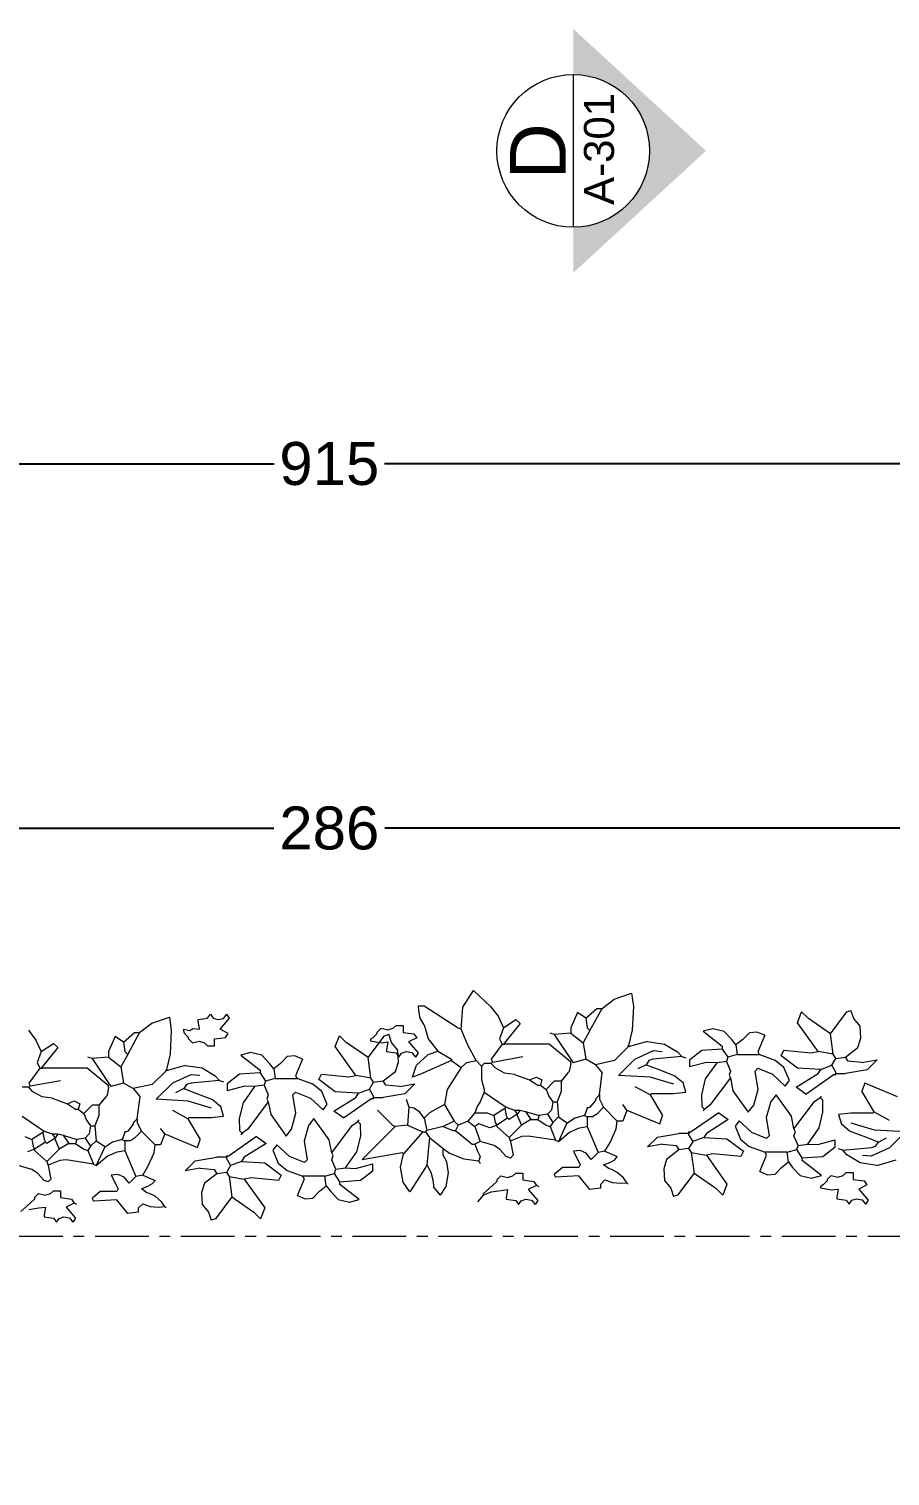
# Model space of a CAD drawing. Header units: centimetres. Extents: x 5667 to 17750, y 274 to 6203.
# Drawn here: x 7881 to 8081.6, y 1397.8 to 1734.7 of the extents above; entities that cross this region are included whole.
import ezdxf
from ezdxf.enums import TextEntityAlignment as Align

# ---------------------------------------------------------------- set-up
doc = ezdxf.new("R2010")
doc.units = ezdxf.units.CM
doc.header["$MEASUREMENT"] = 0
doc.linetypes.add('CENTERX2', pattern=[4, 2.5, -0.5, 0.5, -0.5])
doc.layers.get('0').update_dxf_attribs({"lineweight": 18})
doc.layers.add('G-ANNO-DIM', color=3, linetype='Continuous', lineweight=9)
doc.layers.add('G-HEDGE', color=104, linetype='Continuous', lineweight=9)
doc.styles.add('ARIAL', font='arial.ttf')
doc.dimstyles.new('TICK_36', dxfattribs={"dimtxt": 10, "dimasz": 3.6, "dimexe": 1.8, "dimexo": 1.2, "dimgap": 1.8, "dimtad": 0, "dimdec": 0, "dimzin": 0, "dimdsep": 46, "dimtxsty": 'ARIAL', "dimblk": 'OBLIQUE', "dimcen": 1.8, "dimdle": 1.8, "dimclrd": 256, "dimclrt": 256, "dimadec": 0, "dimazin": 0, "dimtfac": 1, "dimtdec": 0, "dimtmove": 1, "dimatfit": 3, "dimldrblk": 'OPEN90', "dimfxl": 1, "dimtolj": 1, "dimtzin": 0, "dimarcsym": 0})

# ---------------------------------------------------------------- blocks, each defined once
blk = doc.blocks.new('division')
at = {"linetype": 'CENTERX2', "ltscale": 5}
blk.add_line((0, 1474.86), (0, 19.33), dxfattribs=at)
at = {"linetype": 'CENTERX2', "ltscale": 5, "style": 'ARIAL'}
for p in [(-7.42, 1487.59), (-7.06, -6.48)]:
    blk.add_attdef('A', p, '', height=16, dxfattribs=at)
blk = doc.blocks.new('section plan')
h = blk.add_hatch(color=256)
h.dxf.hatch_style = 1
h.paths.add_polyline_path([(56.88, 0.31), (46.28, 0.31, -1), (10.72, 0.31), (0.12, 0.31), (28.5, -30.58)])
blk.add_line((46.28, 0.34), (10.72, 0.34))
blk.add_circle((28.5, 0.34), 17.78)
at = {"style": 'ARIAL'}
for tag, height, p in [('A', 13, (28.38, 8.58)), ('A-301', 7, (28.96, -5.66))]:
    blk.add_attdef(tag, text='', height=height, dxfattribs=at).set_placement(p, align=Align.MIDDLE_CENTER)
blk = doc.blocks.new('_Oblique')
at = {"color": 0, "linetype": 'ByBlock', "lineweight": -2}
blk.add_line((-0.5, -0.5), (0.5, 0.5), dxfattribs=at)
blk = doc.blocks.new('*D21')
at = {"layer": 'Defpoints', "color": 0, "ltscale": 5, "transparency": 16777216}
for p in [(8408.54, 1633.45), (7493.38, 1460.73), (8408.54, 1203.35)]:
    blk.add_point(p, dxfattribs=at)
at = {"layer": 'G-ANNO-DIM', "color": 0, "lineweight": -2, "ltscale": 5, "transparency": 16777216}
for p, q in [((7493.38, 1461.93), (7493.38, 1635.25)), ((8408.54, 1204.55), (8408.54, 1635.25))]:
    blk.add_line(p, q, dxfattribs=at)
at = {"layer": 'G-ANNO-DIM', "lineweight": -2, "ltscale": 5, "transparency": 16777216}
for p, q in [((7491.58, 1633.45), (7938.08, 1633.45)), ((8410.34, 1633.45), (7963.85, 1633.45))]:
    blk.add_line(p, q, dxfattribs=at)
at = {"layer": 'G-ANNO-DIM', "lineweight": -2, "ltscale": 5, "transparency": 16777216, "xscale": 3.6, "yscale": 3.6, "zscale": 3.6, "rotation": 180}
blk.add_blockref('_Oblique', (7493.38, 1633.45), dxfattribs=at)
at = {"layer": 'G-ANNO-DIM', "lineweight": -2, "ltscale": 5, "transparency": 16777216, "xscale": 3.6, "yscale": 3.6, "zscale": 3.6}
blk.add_blockref('_Oblique', (8408.54, 1633.45), dxfattribs=at)
at = {"layer": 'G-ANNO-DIM', "ltscale": 5, "transparency": 16777216, "insert": (7950.96, 1633.45), "char_height": 10, "attachment_point": 5, "style": 'ARIAL'}
blk.add_mtext('\\A1;915', dxfattribs=at)
blk = doc.blocks.new('_Open90')
at = {"color": 0, "linetype": 'ByBlock', "lineweight": -2}
for p, q in [((0, 0), (-1, 0)), ((-0.5, 0.5), (0, 0)), ((0, 0), (-0.5, -0.5))]:
    blk.add_line(p, q, dxfattribs=at)
blk = doc.blocks.new('*D117')
at = {"layer": 'Defpoints', "color": 0, "transparency": 16777216}
for p in [(7807.78, 1548.59), (7807.78, 1460.73), (8094.14, 1203.35)]:
    blk.add_point(p, dxfattribs=at)
at = {"layer": 'G-ANNO-DIM', "color": 0, "lineweight": -2, "transparency": 16777216}
for p, q in [((7807.78, 1461.93), (7807.78, 1550.39)), ((8094.14, 1204.55), (8094.14, 1550.39))]:
    blk.add_line(p, q, dxfattribs=at)
at = {"layer": 'G-ANNO-DIM', "lineweight": -2, "transparency": 16777216}
for p, q in [((7805.98, 1548.59), (7938.03, 1548.59)), ((8095.94, 1548.59), (7963.89, 1548.59))]:
    blk.add_line(p, q, dxfattribs=at)
at = {"layer": 'G-ANNO-DIM', "lineweight": -2, "transparency": 16777216, "xscale": 3.6, "yscale": 3.6, "zscale": 3.6, "rotation": 180}
blk.add_blockref('_Oblique', (7807.78, 1548.59), dxfattribs=at)
at = {"layer": 'G-ANNO-DIM', "lineweight": -2, "transparency": 16777216, "xscale": 3.6, "yscale": 3.6, "zscale": 3.6}
blk.add_blockref('_Oblique', (8094.14, 1548.59), dxfattribs=at)
at = {"layer": 'G-ANNO-DIM', "transparency": 16777216, "insert": (7950.96, 1548.59), "char_height": 10, "attachment_point": 5, "style": 'ARIAL'}
blk.add_mtext('\\A1;286', dxfattribs=at)

msp = doc.modelspace()

# ---------------------------------------------------------------- linework, layer by layer
at = {"layer": 'G-HEDGE'}
for p, q in [((7982.1, 1506.97), (7984.59, 1510.81)), ((7984.59, 1510.81), (7988.55, 1507.12)), ((8017.29, 1508.81), (8021.39, 1510.19)), ((8021.39, 1510.19), (8021.83, 1507.12)), ((7971.76, 1507.27), (7973.04, 1507.27)), ((7971.83, 1506.2), (7971.76, 1507.27)), ((7972.13, 1504.36), (7971.83, 1506.2)), ((7973.04, 1507.27), (7981.02, 1502.16)), ((7981.66, 1501.84), (7982.1, 1506.97)), ((7988.55, 1507.12), (7990.31, 1504.82)), ((8010.71, 1504.39), (8013.27, 1506.63)), ((8011.67, 1501.52), (8014.5, 1506.66)), ((8013.27, 1506.63), (8014.55, 1506.63)), ((8014.5, 1506.66), (8017.29, 1508.81)), ((8021.83, 1507.12), (8021.54, 1501.59)), ((8071.53, 1505.87), (8072.49, 1506.19)), ((8073.13, 1504.27), (8072.49, 1506.19)), ((7906.82, 1501.1), (7909.6, 1503.25)), ((7909.6, 1503.25), (7913.71, 1504.63)), ((7913.71, 1504.63), (7914.15, 1501.56)), ((7920.39, 1504.05), (7922.62, 1504.37)), ((7920.39, 1503.73), (7920.39, 1504.05)), ((7920.71, 1501.81), (7920.39, 1503.73)), ((7922.62, 1504.37), (7923.26, 1505.32)), ((7923.26, 1505.32), (7923.88, 1504.4)), ((7923.88, 1504.4), (7924.97, 1504.05)), ((7924.97, 1504.05), (7926.28, 1504.28)), ((7925.5, 1501.81), (7927.73, 1504.37)), ((7926.28, 1504.28), (7927.09, 1505.32)), ((7927.73, 1504.37), (7927.09, 1505.32)), ((7965.84, 1502.04), (7966.54, 1502.68)), ((7966.54, 1502.68), (7968.14, 1502.68)), ((7968.14, 1502.68), (7968.14, 1501.08)), ((7973.04, 1502.8), (7972.13, 1504.36)), ((7973.04, 1502.8), (7973.99, 1499.6)), ((7990.31, 1504.82), (7991.56, 1502.16)), ((7991.56, 1502.16), (7994.43, 1504.07)), ((7995.39, 1503.11), (7991.56, 1498.33)), ((7994.43, 1504.07), (7995.39, 1503.11)), ((8008.8, 1505.67), (8007.2, 1502.16)), ((8010.71, 1504.39), (8008.8, 1505.67)), ((8010.71, 1504.39), (8011.03, 1502.16)), ((8060.04, 1503.31), (8061, 1505.87)), ((8064.83, 1496.61), (8060.04, 1503.31)), ((8062.59, 1504.27), (8061, 1505.87)), ((8067.7, 1500.76), (8062.59, 1504.27)), ((8067.7, 1500.76), (8071.53, 1505.87)), ((8074.62, 1502.5), (8073.13, 1504.27)), ((7880.86, 1501.56), (7882.62, 1499.25)), ((7882.62, 1499.25), (7883.87, 1496.59)), ((7901.11, 1500.11), (7899.51, 1496.59)), ((7903.03, 1498.83), (7901.11, 1500.11)), ((7903.03, 1498.83), (7905.58, 1501.06)), ((7903.99, 1495.95), (7906.82, 1501.1)), ((7905.58, 1501.06), (7906.86, 1501.06)), ((7914.15, 1501.56), (7913.85, 1496.03)), ((7917.06, 1501.51), (7917.06, 1501.83)), ((7917.06, 1501.83), (7918.5, 1501.55)), ((7917.19, 1500.85), (7917.06, 1501.51)), ((7918.15, 1499.9), (7917.19, 1500.85)), ((7918.15, 1499.58), (7918.15, 1499.9)), ((7918.47, 1499.26), (7918.15, 1499.58)), ((7918.47, 1499.26), (7919.11, 1498.62)), ((7918.5, 1501.55), (7919.19, 1502)), ((7919.19, 1502), (7920.71, 1501.81)), ((7924.22, 1499.58), (7926.77, 1499.9)), ((7924.22, 1497.98), (7924.22, 1499.58)), ((7927.41, 1500.85), (7925.5, 1501.81)), ((7926.77, 1499.9), (7927.41, 1500.85)), ((7952.35, 1497.75), (7953.31, 1500.3)), ((7954.91, 1498.71), (7953.31, 1500.3)), ((7960.02, 1495.19), (7963.85, 1500.3)), ((7961.11, 1499.81), (7960.53, 1499.46)), ((7960.53, 1499.46), (7960.53, 1499.14)), ((7962.07, 1500.76), (7961.11, 1499.81)), ((7962.39, 1501.4), (7962.07, 1501.08)), ((7962.07, 1501.08), (7962.07, 1500.76)), ((7962.39, 1501.4), (7963.03, 1502.04)), ((7963.03, 1502.04), (7964.59, 1501.64)), ((7963.85, 1500.3), (7964.81, 1500.62)), ((7964.59, 1501.64), (7965.84, 1502.04)), ((7965.44, 1498.71), (7964.81, 1500.62)), ((7968.14, 1501.08), (7970.69, 1500.76)), ((7971.33, 1499.81), (7969.42, 1498.85)), ((7970.69, 1500.76), (7971.33, 1499.81)), ((7973.99, 1499.6), (7976.23, 1496.73)), ((7981.02, 1502.16), (7981.66, 1501.84)), ((7983.27, 1498.06), (7981.66, 1501.84)), ((7991.56, 1502.16), (7990.6, 1499.6)), ((7990.6, 1499.6), (7991.24, 1498.33)), ((8003.37, 1500.56), (8002.41, 1500.88)), ((8007.2, 1500.88), (8003.37, 1500.56)), ((8003.37, 1500.56), (8007.74, 1494)), ((8007.2, 1502.16), (8007.2, 1500.88)), ((8007.2, 1500.88), (8010.08, 1498.64)), ((8011.67, 1501.52), (8010.08, 1498.64)), ((8011.03, 1502.16), (8011.67, 1501.52)), ((8021.54, 1501.59), (8020.61, 1497.69)), ((8040.32, 1501.92), (8038.04, 1501.34)), ((8038.04, 1501.34), (8042.51, 1497.83)), ((8042.96, 1501.31), (8040.32, 1501.92)), ((8044.74, 1499.43), (8042.96, 1501.31)), ((8045.7, 1498.15), (8044.74, 1499.43)), ((8047.3, 1499.43), (8045.7, 1498.15)), ((8048.82, 1501), (8047.3, 1499.43)), ((8050.58, 1501.16), (8048.82, 1501)), ((8052.41, 1500.39), (8050.58, 1501.16)), ((8052.41, 1500.39), (8050.81, 1496.55)), ((8068.34, 1495.97), (8067.7, 1500.76)), ((8074.09, 1497.57), (8074.77, 1499.74)), ((8074.77, 1499.74), (8074.62, 1502.5)), ((7883.87, 1496.59), (7882.91, 1494.04)), ((7883.87, 1496.59), (7886.74, 1498.51)), ((7887.7, 1497.55), (7883.87, 1492.76)), ((7886.74, 1498.51), (7887.7, 1497.55)), ((7899.51, 1496.59), (7899.51, 1495.32)), ((7903.99, 1495.95), (7902.39, 1493.08)), ((7903.03, 1498.83), (7903.35, 1496.59)), ((7903.35, 1496.59), (7903.99, 1495.95)), ((7913.85, 1496.03), (7912.93, 1492.12)), ((7919.11, 1498.62), (7920.67, 1499.02)), ((7920.67, 1499.02), (7921.92, 1498.62)), ((7921.92, 1498.62), (7922.62, 1497.98)), ((7922.62, 1497.98), (7924.22, 1497.98)), ((7932.63, 1496.36), (7930.35, 1495.78)), ((7935.27, 1495.75), (7932.63, 1496.36)), ((7957.14, 1491.04), (7952.35, 1497.75)), ((7960.02, 1495.19), (7954.91, 1498.71)), ((7960.53, 1499.14), (7961.83, 1498.91)), ((7961.83, 1498.91), (7963.11, 1498.66)), ((7963.11, 1498.66), (7964.63, 1498.85)), ((7964.63, 1498.85), (7964.31, 1496.93)), ((7964.31, 1496.93), (7964.31, 1496.61)), ((7964.31, 1496.61), (7966.54, 1496.29)), ((7966.94, 1496.94), (7965.44, 1498.71)), ((7966.54, 1496.29), (7967.18, 1495.34)), ((7967.08, 1494.17), (7966.94, 1496.94)), ((7967.18, 1495.34), (7967.8, 1496.26)), ((7967.8, 1496.26), (7968.9, 1496.61)), ((7968.9, 1496.61), (7970.2, 1496.38)), ((7969.42, 1498.85), (7971.65, 1496.29)), ((7970.2, 1496.38), (7971.01, 1495.34)), ((7971.65, 1496.29), (7971.01, 1495.34)), ((7971.25, 1493.45), (7974.03, 1495.91)), ((7974.03, 1495.91), (7976.23, 1496.73)), ((7976.23, 1496.73), (7979.42, 1494.81)), ((7985.17, 1494.49), (7983.27, 1498.06)), ((7991.24, 1498.33), (7988.68, 1494.81)), ((7991.24, 1498.33), (7991.56, 1498.33)), ((7991.56, 1498.33), (7991.87, 1498.33)), ((8002.22, 1498.33), (7991.87, 1498.33)), ((8007.2, 1494.17), (8002.22, 1498.33)), ((8010.08, 1498.64), (8010.71, 1494.81)), ((8020.61, 1497.69), (8017.42, 1494.49)), ((8025.08, 1498.96), (8020.61, 1497.69)), ((8020.61, 1497.69), (8020.61, 1498.01)), ((8022.17, 1494.87), (8026.46, 1496.84)), ((8025.08, 1498.96), (8029.02, 1498.36)), ((8026.46, 1496.84), (8028.48, 1496.64)), ((8029.02, 1498.36), (8032.1, 1496.52)), ((8032.1, 1496.52), (8033.07, 1495.45)), ((8037.72, 1496.87), (8034.84, 1494.64)), ((8042.51, 1497.19), (8037.72, 1496.87)), ((8042.51, 1497.83), (8042.51, 1497.19)), ((8042.51, 1497.19), (8043.79, 1495.28)), ((8046.02, 1495.92), (8043.79, 1495.28)), ((8045.7, 1498.15), (8046.02, 1495.92)), ((8046.02, 1495.92), (8051.13, 1495.92)), ((8050.81, 1496.55), (8051.13, 1495.92)), ((8054.84, 1494.55), (8051.13, 1495.92)), ((8056.21, 1495.65), (8056.85, 1496.93)), ((8056.85, 1496.93), (8063.23, 1496.29)), ((8063.23, 1496.29), (8064.83, 1496.61)), ((8068.34, 1495.97), (8064.83, 1496.61)), ((8068.98, 1495.01), (8068.34, 1495.97)), ((8071.21, 1495.33), (8074.09, 1497.57)), ((7883.55, 1492.76), (7880.99, 1489.25)), ((7882.91, 1494.04), (7883.55, 1492.76)), ((7883.55, 1492.76), (7883.87, 1492.76)), ((7883.87, 1492.76), (7884.19, 1492.76)), ((7894.53, 1492.76), (7884.19, 1492.76)), ((7899.51, 1488.61), (7894.53, 1492.76)), ((7895.68, 1495), (7894.72, 1495.32)), ((7899.51, 1495.32), (7895.68, 1495)), ((7895.68, 1495), (7900.06, 1488.44)), ((7899.51, 1495.32), (7902.39, 1493.08)), ((7902.39, 1493.08), (7903.03, 1489.25)), ((7917.4, 1493.4), (7912.93, 1492.12)), ((7917.4, 1493.4), (7921.33, 1492.8)), ((7921.33, 1492.8), (7924.41, 1490.96)), ((7930.35, 1495.78), (7934.82, 1492.27)), ((7937.06, 1493.86), (7935.27, 1495.75)), ((7938.01, 1492.59), (7937.06, 1493.86)), ((7939.61, 1493.86), (7938.01, 1492.59)), ((7938.01, 1492.59), (7938.33, 1490.35)), ((7941.14, 1495.44), (7939.61, 1493.86)), ((7942.9, 1495.59), (7941.14, 1495.44)), ((7944.72, 1494.82), (7942.9, 1495.59)), ((7944.72, 1494.82), (7943.12, 1490.99)), ((7960.65, 1490.4), (7960.02, 1495.19)), ((7966.4, 1492), (7967.08, 1494.17)), ((7970.35, 1490.61), (7971.25, 1493.45)), ((7979.42, 1494.49), (7972.08, 1491.3)), ((7981.66, 1492.9), (7978.46, 1487.79)), ((7979.42, 1494.81), (7979.42, 1494.49)), ((7979.42, 1494.49), (7981.66, 1492.9)), ((7981.66, 1492.9), (7982.98, 1494.06)), ((7982.98, 1494.06), (7985.17, 1494.49)), ((7985.17, 1494.49), (7986.45, 1493.22)), ((7987.08, 1493.85), (7986.45, 1493.22)), ((7986.45, 1493.22), (7986.45, 1490.02)), ((7988.68, 1493.85), (7987.08, 1493.85)), ((7988.68, 1494.81), (7989, 1494.17)), ((7989, 1494.17), (7988.68, 1493.85)), ((7989.58, 1492.83), (7988.68, 1493.85)), ((7989, 1494.17), (7996.03, 1495.45)), ((7991.78, 1491.61), (7989.58, 1492.83)), ((8007.2, 1493.85), (8006.88, 1491.94)), ((8007.2, 1493.85), (8007.2, 1494.17)), ((8010.71, 1494.81), (8007.74, 1494)), ((8012.95, 1493.54), (8010.71, 1494.81)), ((8017.42, 1494.49), (8012.95, 1493.54)), ((8012.95, 1493.54), (8014.55, 1491.62)), ((8018.34, 1491.06), (8022.17, 1494.87)), ((8024.76, 1493.54), (8022.85, 1492.58)), ((8025.4, 1494.49), (8024.76, 1493.54)), ((8024.76, 1493.54), (8027.32, 1492.58)), ((8026.36, 1494.81), (8025.4, 1494.49)), ((8033.07, 1495.45), (8026.36, 1494.81)), ((8027.32, 1492.58), (8031.47, 1490.98)), ((8033.07, 1495.45), (8034.02, 1495.13)), ((8034.84, 1494.64), (8034.84, 1493.04)), ((8038.85, 1494.09), (8034.84, 1493.04)), ((8041.23, 1494), (8038.56, 1490.25)), ((8041.23, 1494), (8038.85, 1494.09)), ((8043.47, 1494.32), (8041.23, 1494)), ((8043.79, 1495.28), (8043.47, 1494.32)), ((8043.47, 1494.32), (8044.42, 1492.08)), ((8050.81, 1492.72), (8050.17, 1492.08)), ((8050.81, 1492.72), (8054.25, 1491.32)), ((8056.89, 1492.86), (8054.84, 1494.55)), ((8060.04, 1492.78), (8056.21, 1495.65)), ((8058.15, 1489.85), (8056.89, 1492.86)), ((8065.47, 1492.46), (8060.04, 1492.78)), ((8065.47, 1492.46), (8068.02, 1493.41)), ((8068.02, 1493.41), (8068.98, 1495.01)), ((8068.98, 1491.82), (8068.02, 1493.41)), ((8068.98, 1495.01), (8071.21, 1495.33)), ((8071.85, 1494.37), (8071.21, 1495.33)), ((8075.05, 1494.05), (8071.85, 1494.37)), ((8075.05, 1494.05), (8078.58, 1494.67)), ((8078.58, 1494.67), (8076.24, 1492.36)), ((7880.99, 1489.25), (7881.31, 1488.61)), ((7881.31, 1488.61), (7888.34, 1489.89)), ((7903.03, 1489.25), (7900.06, 1488.44)), ((7905.26, 1487.97), (7903.03, 1489.25)), ((7912.93, 1492.12), (7909.73, 1488.93)), ((7910.66, 1485.5), (7914.49, 1489.31)), ((7912.93, 1492.12), (7912.93, 1492.44)), ((7914.49, 1489.31), (7918.78, 1491.28)), ((7918.67, 1489.25), (7917.72, 1488.93)), ((7925.38, 1489.89), (7918.67, 1489.25)), ((7918.78, 1491.28), (7920.79, 1491.08)), ((7924.41, 1490.96), (7925.38, 1489.89)), ((7925.38, 1489.89), (7926.34, 1489.57)), ((7930.03, 1491.31), (7927.16, 1489.07)), ((7934.82, 1491.63), (7930.03, 1491.31)), ((7934.82, 1492.27), (7934.82, 1491.63)), ((7934.82, 1491.63), (7936.1, 1489.71)), ((7936.1, 1489.71), (7935.78, 1488.75)), ((7938.33, 1490.35), (7936.1, 1489.71)), ((7938.33, 1490.35), (7943.44, 1490.35)), ((7943.12, 1490.99), (7943.44, 1490.35)), ((7947.15, 1488.99), (7943.44, 1490.35)), ((7948.52, 1490.09), (7949.16, 1491.36)), ((7952.35, 1487.21), (7948.52, 1490.09)), ((7949.16, 1491.36), (7955.55, 1490.72)), ((7955.55, 1490.72), (7957.14, 1491.04)), ((7960.65, 1490.4), (7957.14, 1491.04)), ((7960.34, 1487.85), (7961.29, 1489.45)), ((7961.29, 1489.45), (7960.65, 1490.4)), ((7961.29, 1489.45), (7963.53, 1489.77)), ((7963.53, 1489.77), (7966.4, 1492)), ((7964.17, 1488.81), (7963.53, 1489.77)), ((7972.08, 1491.3), (7970.35, 1490.61)), ((7986.45, 1490.02), (7987.08, 1487.79)), ((7994.11, 1491.3), (7991.78, 1491.61)), ((7994.11, 1491.3), (7997.62, 1490.02)), ((7997.62, 1490.02), (7999.22, 1490.66)), ((7997.62, 1490.02), (7999.54, 1488.75)), ((7999.22, 1490.66), (8000.5, 1490.02)), ((8000.5, 1490.02), (8000.18, 1488.75)), ((8003.37, 1489.7), (8001.45, 1487.79)), ((8004.97, 1489.7), (8003.37, 1489.7)), ((8006.56, 1491.62), (8004.97, 1489.7)), ((8004.97, 1489.7), (8004.97, 1487.3)), ((8006.88, 1491.94), (8006.56, 1491.62)), ((8013.91, 1486.51), (8014.55, 1491.62)), ((8025.75, 1490.65), (8018.34, 1491.06)), ((8031.2, 1489.02), (8025.75, 1490.65)), ((8031.47, 1490.98), (8033.39, 1489.38)), ((8034.02, 1487.15), (8033.39, 1489.38)), ((8038.56, 1490.25), (8037.68, 1486.56)), ((8044.42, 1490.49), (8039.63, 1484.1)), ((8044.42, 1492.08), (8044.1, 1491.13)), ((8044.1, 1491.13), (8044.42, 1490.49)), ((8044.42, 1490.49), (8045.01, 1487.48)), ((8050.88, 1487.79), (8050.17, 1492.08)), ((8054.25, 1491.32), (8057.2, 1488.57)), ((8057.2, 1488.57), (8058.15, 1489.85)), ((8059.72, 1488.31), (8064.83, 1491.5)), ((8061.96, 1486.71), (8068.34, 1491.18)), ((8064.83, 1491.5), (8065.47, 1492.46)), ((8068.66, 1491.18), (8068.34, 1491.18)), ((8068.66, 1491.18), (8068.98, 1491.5)), ((8068.98, 1491.18), (8068.66, 1491.18)), ((8068.98, 1491.5), (8068.98, 1491.82)), ((8068.98, 1491.18), (8068.98, 1491.5)), ((8068.98, 1491.5), (8071.21, 1491.5)), ((8076.24, 1492.36), (8071.21, 1491.5)), ((8075.69, 1489.26), (8075.05, 1487.35)), ((8083.35, 1486.07), (8075.69, 1489.26)), ((7880.99, 1488.29), (7879.4, 1488.29)), ((7881.31, 1488.61), (7880.99, 1488.29)), ((7881.89, 1487.27), (7880.99, 1488.29)), ((7884.09, 1486.04), (7881.89, 1487.27)), ((7886.42, 1485.74), (7884.09, 1486.04)), ((7898.88, 1486.06), (7897.28, 1484.14)), ((7899.2, 1486.37), (7898.88, 1486.06)), ((7899.51, 1488.29), (7899.2, 1486.37)), ((7899.51, 1488.29), (7899.51, 1488.61)), ((7909.73, 1488.93), (7905.26, 1487.97)), ((7905.26, 1487.97), (7906.86, 1486.06)), ((7906.22, 1480.95), (7906.86, 1486.06)), ((7917.08, 1487.97), (7915.16, 1487.01)), ((7917.72, 1488.93), (7917.08, 1487.97)), ((7917.08, 1487.97), (7919.63, 1487.01)), ((7919.63, 1487.01), (7923.78, 1485.42)), ((7927.16, 1489.07), (7927.16, 1487.48)), ((7931.17, 1488.53), (7927.16, 1487.48)), ((7933.54, 1488.44), (7930.87, 1484.69)), ((7933.54, 1488.44), (7931.17, 1488.53)), ((7935.78, 1488.75), (7933.54, 1488.44)), ((7935.78, 1488.75), (7936.74, 1486.52)), ((7936.74, 1486.52), (7936.42, 1485.56)), ((7943.12, 1487.16), (7942.48, 1486.52)), ((7943.19, 1482.23), (7942.48, 1486.52)), ((7943.12, 1487.16), (7946.56, 1485.76)), ((7946.56, 1485.76), (7949.51, 1483.01)), ((7949.2, 1487.3), (7947.15, 1488.99)), ((7950.47, 1484.28), (7949.2, 1487.3)), ((7952.03, 1482.74), (7957.14, 1485.93)), ((7957.78, 1486.89), (7952.35, 1487.21)), ((7957.14, 1485.93), (7957.78, 1486.89)), ((7957.78, 1486.89), (7960.34, 1487.85)), ((7961.29, 1486.25), (7960.34, 1487.85)), ((7960.97, 1485.61), (7961.29, 1485.93)), ((7961.29, 1485.93), (7961.29, 1486.25)), ((7961.29, 1485.61), (7961.29, 1485.93)), ((7961.29, 1485.93), (7963.53, 1485.93)), ((7968.55, 1486.8), (7963.53, 1485.93)), ((7967.36, 1488.49), (7964.17, 1488.81)), ((7967.36, 1488.49), (7970.9, 1489.1)), ((7970.9, 1489.1), (7968.55, 1486.8)), ((7978.46, 1487.79), (7977.83, 1484.27)), ((7987.08, 1487.15), (7986.13, 1484.91)), ((7987.08, 1487.79), (7987.08, 1487.15)), ((7987.08, 1487.15), (7992.19, 1483.64)), ((7999.54, 1488.75), (8000.18, 1488.75)), ((8000.18, 1488.75), (8001.45, 1487.79)), ((8001.45, 1487.79), (8002.09, 1486.19)), ((8002.09, 1486.19), (8003.05, 1484.91)), ((8004.97, 1487.3), (8004.01, 1484.91)), ((8013.91, 1486.51), (8012.95, 1485.55)), ((8013.91, 1486.51), (8013.91, 1485.55)), ((8025.72, 1486.51), (8022.21, 1488.43)), ((8025.72, 1486.51), (8026.04, 1486.83)), ((8025.72, 1486.51), (8028.6, 1481.72)), ((8026.04, 1486.83), (8031.15, 1486.83)), ((8031.15, 1486.83), (8034.02, 1487.15)), ((8037.68, 1486.56), (8037.72, 1483.78)), ((8045.01, 1487.48), (8048.57, 1482.5)), ((8049.85, 1484.1), (8050.88, 1487.79)), ((8055.07, 1486.56), (8053.79, 1484.97)), ((8058.63, 1481.58), (8055.07, 1486.56)), ((8061.96, 1486.71), (8059.72, 1488.31)), ((8064.01, 1484.97), (8065.29, 1485.93)), ((8065.29, 1485.93), (8065.6, 1486.24)), ((8065.92, 1485.29), (8065.29, 1485.93)), ((8077.92, 1482.56), (8075.05, 1487.35)), ((7886.42, 1485.74), (7889.94, 1484.46)), ((7889.94, 1484.46), (7891.53, 1485.1)), ((7889.94, 1484.46), (7891.85, 1483.18)), ((7891.53, 1485.1), (7892.81, 1484.46)), ((7891.85, 1483.18), (7892.49, 1483.18)), ((7892.81, 1484.46), (7892.49, 1483.18)), ((7892.49, 1483.18), (7893.77, 1482.22)), ((7895.68, 1484.14), (7893.77, 1482.22)), ((7897.28, 1484.14), (7895.68, 1484.14)), ((7897.28, 1484.14), (7897.29, 1481.74)), ((7918.06, 1485.09), (7910.66, 1485.5)), ((7918.04, 1480.95), (7914.52, 1482.86)), ((7923.52, 1483.45), (7918.06, 1485.09)), ((7923.78, 1485.42), (7925.7, 1483.82)), ((7926.34, 1481.58), (7925.7, 1483.82)), ((7930.87, 1484.69), (7929.99, 1481)), ((7936.74, 1484.92), (7931.95, 1478.54)), ((7936.42, 1485.56), (7936.74, 1484.92)), ((7936.74, 1484.92), (7937.33, 1481.92)), ((7949.51, 1483.01), (7950.47, 1484.28)), ((7954.27, 1481.15), (7952.03, 1482.74)), ((7954.27, 1481.15), (7960.65, 1485.61)), ((7960.97, 1485.61), (7960.65, 1485.61)), ((7961.29, 1485.61), (7960.97, 1485.61)), ((7962.18, 1483), (7965.69, 1479.49)), ((7968.88, 1485.55), (7969.52, 1483.64)), ((7969.52, 1483.64), (7969.2, 1479.49)), ((7970.66, 1483.46), (7969.52, 1483.64)), ((7971.98, 1482.54), (7970.66, 1483.46)), ((7973.04, 1481.08), (7971.98, 1482.54)), ((7977.83, 1484.27), (7974.31, 1482.36)), ((7977.83, 1484.27), (7980.06, 1480.44)), ((7985.49, 1483.96), (7984.85, 1482.36)), ((7986.13, 1484.91), (7985.49, 1483.96)), ((7991.87, 1483.32), (7989.32, 1481.72)), ((7992.19, 1483.64), (7991.87, 1483.32)), ((7991.87, 1483.32), (7992.19, 1481.72)), ((7992.19, 1483.64), (7994.11, 1483)), ((7994.11, 1483), (7994.75, 1482.04)), ((7994.11, 1483), (7995.39, 1483)), ((7995.39, 1483), (7994.75, 1482.04)), ((7995.39, 1483), (7996.66, 1482.68)), ((7996.66, 1482.68), (7999.86, 1481.72)), ((7996.66, 1482.68), (7997.94, 1480.76)), ((8002.73, 1483), (8001.77, 1482.04)), ((8003.05, 1484.91), (8002.73, 1483)), ((8003.05, 1484.91), (8004.01, 1484.91)), ((8004.01, 1484.91), (8004.33, 1481.4)), ((8011.03, 1483.32), (8010.4, 1481.72)), ((8011.03, 1483.64), (8011.03, 1483.32)), ((8011.67, 1483.64), (8011.03, 1483.32)), ((8012.95, 1485.23), (8011.67, 1483.64)), ((8012.95, 1485.55), (8012.95, 1485.23)), ((8014.86, 1483.64), (8013.27, 1482.04)), ((8013.91, 1485.55), (8014.86, 1483.64)), ((8014.86, 1483.64), (8018.06, 1480.44)), ((8020.29, 1483), (8019.34, 1484.27)), ((8020.29, 1483), (8019.34, 1480.44)), ((8020.29, 1483), (8027.96, 1479.81)), ((8037.72, 1483.78), (8038.36, 1483.14)), ((8038.36, 1483.14), (8038.04, 1482.82)), ((8039.63, 1484.1), (8038.36, 1483.14)), ((8048.58, 1482.5), (8049.85, 1484.1)), ((8053.79, 1484.97), (8052.77, 1481.28)), ((8059.22, 1478.58), (8064.01, 1484.97)), ((8065.08, 1478.82), (8065.96, 1482.51)), ((8065.96, 1482.51), (8065.92, 1485.29)), ((8077.92, 1482.56), (8077.6, 1482.24)), ((8077.92, 1482.56), (8081.43, 1480.64)), ((7879.4, 1481.58), (7884.51, 1478.07)), ((7893.77, 1482.22), (7894.41, 1480.63)), ((7894.41, 1480.63), (7895.36, 1479.35)), ((7895.36, 1479.35), (7895.04, 1477.43)), ((7895.36, 1479.35), (7896.32, 1479.35)), ((7897.29, 1481.74), (7896.32, 1479.35)), ((7896.32, 1479.35), (7896.64, 1475.84)), ((7905.26, 1479.67), (7903.99, 1478.07)), ((7906.22, 1480.95), (7905.26, 1479.99)), ((7905.26, 1479.99), (7905.26, 1479.67)), ((7906.22, 1480.95), (7906.22, 1479.99)), ((7906.22, 1479.99), (7907.18, 1478.07)), ((7918.04, 1480.95), (7918.35, 1481.27)), ((7918.04, 1480.95), (7920.91, 1476.16)), ((7918.35, 1481.27), (7923.46, 1481.27)), ((7923.46, 1481.27), (7926.34, 1481.58)), ((7929.99, 1481), (7930.03, 1478.22)), ((7937.33, 1481.92), (7940.89, 1476.94)), ((7942.17, 1478.54), (7943.19, 1482.23)), ((7946.1, 1479.4), (7945.08, 1475.71)), ((7947.38, 1481), (7946.1, 1479.4)), ((7950.94, 1476.02), (7947.38, 1481)), ((7951.53, 1473.02), (7956.32, 1479.4)), ((7956.32, 1479.4), (7957.6, 1480.36)), ((7957.6, 1480.36), (7957.92, 1480.68)), ((7958.24, 1479.72), (7957.6, 1480.36)), ((7958.28, 1476.94), (7958.24, 1479.72)), ((7966.33, 1479.17), (7958.62, 1471.46)), ((7965.69, 1479.49), (7966.33, 1479.17)), ((7969.2, 1479.49), (7966.33, 1479.17)), ((7969.2, 1479.49), (7972.72, 1477.89)), ((7974.31, 1482.36), (7973.04, 1481.08)), ((7973.04, 1481.08), (7973.67, 1478.21)), ((7977.51, 1479.17), (7973.67, 1478.21)), ((7980.06, 1480.44), (7977.51, 1479.17)), ((7977.51, 1479.17), (7979.74, 1478.21)), ((7980.06, 1480.44), (7981.02, 1479.49)), ((7981.02, 1479.49), (7980.38, 1478.21)), ((7983.25, 1480.44), (7981.02, 1479.49)), ((7984.85, 1482.36), (7983.25, 1480.44)), ((7983.25, 1480.44), (7984.85, 1479.17)), ((7984.85, 1482.36), (7987.72, 1482.36)), ((7985.81, 1479.81), (7984.85, 1479.17)), ((7984.85, 1479.17), (7986.13, 1475.65)), ((7988.36, 1478.85), (7985.81, 1479.81)), ((7987.72, 1482.36), (7989.32, 1481.72)), ((7989.96, 1479.49), (7988.36, 1478.85)), ((7989.32, 1481.72), (7989.64, 1480.12)), ((7989.64, 1480.12), (7989.96, 1479.49)), ((7992.51, 1481.08), (7989.96, 1479.49)), ((7989.96, 1479.49), (7989.96, 1479.17)), ((7989.96, 1479.17), (7992.83, 1476.61)), ((7992.19, 1481.72), (7992.51, 1481.08)), ((7992.83, 1480.76), (7992.51, 1481.08)), ((7994.75, 1482.04), (7992.83, 1480.76)), ((7995.71, 1479.49), (7992.83, 1476.61)), ((7994.75, 1482.04), (7994.75, 1481.72)), ((7994.75, 1481.72), (7995.71, 1479.49)), ((7997.94, 1480.76), (7995.71, 1479.49)), ((7997.94, 1480.76), (7999.54, 1480.76)), ((7999.86, 1481.72), (7999.54, 1480.76)), ((7999.54, 1480.76), (8001.45, 1479.49)), ((8001.77, 1482.04), (7999.86, 1481.72)), ((8001.45, 1479.49), (8002.41, 1479.17)), ((8001.77, 1482.04), (8003.05, 1480.12)), ((8003.05, 1480.12), (8002.41, 1479.17)), ((8002.41, 1479.17), (8003.69, 1475.97)), ((8004.33, 1481.4), (8003.05, 1480.12)), ((8004.33, 1481.4), (8006.24, 1480.12)), ((8006.24, 1479.81), (8004.33, 1475.65)), ((8008.16, 1481.08), (8006.24, 1479.81)), ((8006.24, 1480.12), (8006.24, 1479.81)), ((8010.4, 1481.72), (8008.16, 1481.08)), ((8009.25, 1478.86), (8011.03, 1479.17)), ((8010.4, 1481.72), (8011.03, 1481.4)), ((8012.31, 1481.4), (8011.03, 1481.4)), ((8011.03, 1481.4), (8011.03, 1479.17)), ((8011.03, 1479.17), (8013.59, 1473.1)), ((8013.27, 1482.04), (8012.31, 1481.4)), ((8017.82, 1478.61), (8018.06, 1480.44)), ((8019.34, 1480.44), (8018.06, 1480.44)), ((8027.96, 1479.81), (8028.6, 1481.72)), ((8041.69, 1482.36), (8035.3, 1477.89)), ((8043.92, 1480.76), (8038.81, 1477.57)), ((8041.69, 1482.36), (8043.92, 1480.76)), ((8046.45, 1480.5), (8045.49, 1479.22)), ((8045.49, 1479.22), (8046.75, 1476.21)), ((8049.39, 1477.74), (8046.45, 1480.5)), ((8052.77, 1481.28), (8053.47, 1476.98)), ((8059.22, 1478.58), (8058.63, 1481.58)), ((8072.49, 1482.24), (8069.62, 1481.92)), ((8069.62, 1481.92), (8070.26, 1479.68)), ((8072.17, 1478.09), (8070.26, 1479.68)), ((8072.44, 1480.05), (8077.9, 1478.42)), ((8077.6, 1482.24), (8072.49, 1482.24)), ((7880.04, 1476.8), (7881.63, 1476.16)), ((7884.19, 1477.75), (7881.63, 1476.16)), ((7881.63, 1476.16), (7881.95, 1474.56)), ((7884.51, 1478.07), (7884.19, 1477.75)), ((7884.19, 1477.75), (7884.51, 1476.16)), ((7884.51, 1478.07), (7886.42, 1477.43)), ((7884.51, 1476.16), (7884.83, 1475.52)), ((7887.06, 1476.48), (7885.15, 1475.2)), ((7886.42, 1477.43), (7887.06, 1476.48)), ((7886.42, 1477.43), (7887.7, 1477.43)), ((7887.7, 1477.43), (7887.06, 1476.48)), ((7887.06, 1476.48), (7887.06, 1476.16)), ((7887.06, 1476.16), (7888.02, 1473.92)), ((7887.7, 1477.43), (7888.98, 1477.12)), ((7888.98, 1477.12), (7892.17, 1476.16)), ((7888.98, 1477.12), (7890.26, 1475.2)), ((7892.17, 1476.16), (7891.85, 1475.2)), ((7894.09, 1476.48), (7892.17, 1476.16)), ((7895.04, 1477.43), (7894.09, 1476.48)), ((7894.09, 1476.48), (7895.36, 1474.56)), ((7896.64, 1475.84), (7895.36, 1474.56)), ((7896.64, 1475.84), (7898.56, 1474.56)), ((7902.71, 1476.16), (7900.47, 1475.52)), ((7903.35, 1477.75), (7902.71, 1476.16)), ((7902.71, 1476.16), (7903.35, 1475.84)), ((7903.35, 1478.07), (7903.35, 1477.75)), ((7903.99, 1478.07), (7903.35, 1477.75)), ((7904.62, 1475.84), (7903.35, 1475.84)), ((7903.35, 1475.84), (7903.35, 1473.6)), ((7905.58, 1476.48), (7904.62, 1475.84)), ((7907.18, 1478.07), (7905.58, 1476.48)), ((7907.18, 1478.07), (7910.37, 1474.88)), ((7912.61, 1477.43), (7911.65, 1478.71)), ((7912.61, 1477.43), (7911.65, 1474.88)), ((7912.61, 1477.43), (7920.27, 1474.24)), ((7920.27, 1474.24), (7920.91, 1476.16)), ((7934, 1476.8), (7927.61, 1472.33)), ((7930.03, 1478.22), (7930.67, 1477.58)), ((7930.67, 1477.58), (7930.35, 1477.26)), ((7931.95, 1478.54), (7930.67, 1477.58)), ((7934, 1476.8), (7936.24, 1475.2)), ((7940.89, 1476.94), (7942.17, 1478.54)), ((7945.08, 1475.71), (7945.78, 1471.42)), ((7951.53, 1473.02), (7950.94, 1476.02)), ((7957.4, 1473.26), (7958.28, 1476.94)), ((7972.72, 1477.89), (7968.25, 1472.78)), ((7972.72, 1477.89), (7973.35, 1477.89)), ((7973.67, 1478.21), (7973.35, 1477.89)), ((7973.35, 1477.89), (7974.31, 1476.61)), ((7974.31, 1476.61), (7973.67, 1470.23)), ((7974.31, 1476.61), (7977.51, 1474.06)), ((7979.74, 1478.21), (7980.38, 1478.21)), ((7980.38, 1478.21), (7984.21, 1475.02)), ((7986.13, 1475.65), (7984.85, 1475.02)), ((7989.36, 1474.7), (7986.13, 1475.65)), ((7992.83, 1476.61), (7993.15, 1475.65)), ((7995.85, 1476.81), (7993.13, 1475.72)), ((7993.15, 1475.65), (7993.79, 1472.46)), ((7997.3, 1476.93), (7995.85, 1476.81)), ((8003.69, 1475.97), (7997.3, 1476.93)), ((8003.69, 1475.97), (8004.33, 1475.65)), ((8004.33, 1475.65), (8006.91, 1477.81)), ((8006.91, 1477.81), (8009.25, 1478.86)), ((8016.41, 1475.42), (8017.82, 1478.61)), ((8025.06, 1474.4), (8027.41, 1476.71)), ((8027.41, 1476.71), (8032.43, 1477.57)), ((8034.66, 1477.57), (8032.43, 1477.57)), ((8034.66, 1477.89), (8034.98, 1477.89)), ((8034.66, 1477.89), (8034.66, 1477.57)), ((8034.98, 1477.89), (8034.66, 1477.57)), ((8034.66, 1477.57), (8034.66, 1477.25)), ((8034.66, 1477.25), (8035.62, 1475.65)), ((8035.62, 1475.65), (8034.66, 1474.06)), ((8034.98, 1477.89), (8035.3, 1477.89)), ((8038.18, 1476.61), (8035.62, 1475.65)), ((8038.81, 1477.57), (8038.18, 1476.61)), ((8038.18, 1476.61), (8043.6, 1476.29)), ((8043.6, 1476.29), (8047.43, 1473.42)), ((8046.75, 1476.21), (8048.81, 1474.52)), ((8052.83, 1476.35), (8049.39, 1477.74)), ((8052.83, 1476.35), (8053.47, 1476.98)), ((8059.54, 1477.94), (8059.22, 1478.58)), ((8059.22, 1476.98), (8059.54, 1477.94)), ((8060.18, 1474.75), (8059.22, 1476.98)), ((8062.41, 1475.07), (8065.08, 1478.82)), ((8064.79, 1474.98), (8068.8, 1476.03)), ((8068.8, 1474.43), (8068.8, 1476.03)), ((8076.32, 1476.49), (8072.17, 1478.09)), ((8078.88, 1475.53), (8076.32, 1476.49)), ((8077.9, 1478.42), (8085.3, 1478.01)), ((8078.88, 1475.53), (8080.79, 1476.49)), ((8085.3, 1478.01), (8081.47, 1474.2)), ((7882.27, 1473.92), (7880.68, 1473.28)), ((7881.95, 1474.56), (7882.27, 1473.92)), ((7884.83, 1475.52), (7882.27, 1473.92)), ((7882.27, 1473.92), (7882.27, 1473.6)), ((7882.27, 1473.6), (7885.15, 1471.05)), ((7885.15, 1475.2), (7884.83, 1475.52)), ((7888.02, 1473.92), (7885.15, 1471.05)), ((7890.26, 1475.2), (7888.02, 1473.92)), ((7890.26, 1475.2), (7891.85, 1475.2)), ((7891.85, 1475.2), (7893.77, 1473.92)), ((7893.77, 1473.92), (7894.72, 1473.6)), ((7895.36, 1474.56), (7894.72, 1473.6)), ((7894.72, 1473.6), (7896, 1470.41)), ((7898.56, 1474.24), (7896.64, 1470.09)), ((7900.47, 1475.52), (7898.56, 1474.24)), ((7898.56, 1474.56), (7898.56, 1474.24)), ((7899.22, 1472.25), (7901.57, 1473.29)), ((7901.57, 1473.29), (7903.35, 1473.6)), ((7903.35, 1473.6), (7905.9, 1467.54)), ((7908.72, 1469.85), (7910.13, 1473.05)), ((7910.13, 1473.05), (7910.37, 1474.88)), ((7911.65, 1474.88), (7910.37, 1474.88)), ((7926.98, 1472.33), (7927.29, 1472.33)), ((7926.98, 1472.33), (7926.98, 1472.01)), ((7927.29, 1472.33), (7926.98, 1472.01)), ((7927.29, 1472.33), (7927.61, 1472.33)), ((7936.24, 1475.2), (7931.13, 1472.01)), ((7938.76, 1474.93), (7937.8, 1473.66)), ((7937.8, 1473.66), (7939.07, 1470.64)), ((7941.71, 1472.18), (7938.76, 1474.93)), ((7951.85, 1472.38), (7951.53, 1473.02)), ((7951.53, 1471.42), (7951.85, 1472.38)), ((7954.73, 1469.5), (7957.4, 1473.26)), ((7958.62, 1471.46), (7967.93, 1473.1)), ((7967.54, 1469.72), (7968.25, 1472.78)), ((7967.93, 1473.1), (7968.25, 1472.78)), ((7977.51, 1474.06), (7977.51, 1473.74)), ((7977.51, 1474.06), (7979, 1472.98)), ((7977.51, 1472.46), (7977.51, 1473.74)), ((7978.34, 1470.92), (7977.51, 1472.46)), ((7979, 1472.98), (7982.33, 1471.67)), ((7984.21, 1475.02), (7984.85, 1475.02)), ((7984.85, 1475.02), (7985.49, 1473.42)), ((7985.49, 1473.42), (7986.13, 1472.14)), ((7990.67, 1473.84), (7989.36, 1474.7)), ((7992.19, 1472.14), (7990.67, 1473.84)), ((7993.79, 1472.46), (7993.15, 1471.82)), ((8009.37, 1473.57), (8007.84, 1473.42)), ((8007.84, 1473.42), (8009.44, 1470.23)), ((8010.84, 1472.96), (8009.37, 1473.57)), ((8011.99, 1471.5), (8010.84, 1472.96)), ((8013.59, 1473.1), (8011.99, 1471.5)), ((8015.18, 1473.42), (8013.59, 1473.1)), ((8015.18, 1473.42), (8016.41, 1475.42)), ((8015.18, 1473.42), (8018.06, 1472.14)), ((8028.6, 1475.02), (8025.06, 1474.4)), ((8028.6, 1475.02), (8031.79, 1474.7)), ((8032.43, 1473.74), (8029.55, 1471.5)), ((8031.79, 1474.7), (8032.43, 1473.74)), ((8034.66, 1474.06), (8032.43, 1473.74)), ((8034.66, 1474.06), (8035.3, 1473.1)), ((8035.3, 1473.1), (8038.81, 1472.46)), ((8035.3, 1473.1), (8035.94, 1468.31)), ((8040.41, 1472.78), (8038.81, 1472.46)), ((8038.81, 1472.46), (8043.6, 1465.76)), ((8046.8, 1472.14), (8040.41, 1472.78)), ((8047.43, 1473.42), (8046.8, 1472.14)), ((8048.81, 1474.52), (8052.51, 1473.15)), ((8051.24, 1468.68), (8052.83, 1472.51)), ((8052.83, 1472.51), (8052.51, 1473.15)), ((8057.62, 1473.15), (8052.51, 1473.15)), ((8057.62, 1473.15), (8059.86, 1473.79)), ((8057.94, 1470.92), (8057.62, 1473.15)), ((8059.86, 1473.79), (8060.18, 1474.75)), ((8061.13, 1471.88), (8059.86, 1473.79)), ((8060.18, 1474.75), (8062.41, 1475.07)), ((8062.41, 1475.07), (8064.79, 1474.98)), ((8065.92, 1472.19), (8068.8, 1474.43)), ((8070.58, 1473.62), (8069.62, 1473.94)), ((8070.58, 1473.62), (8077.28, 1474.26)), ((8071.54, 1472.55), (8070.58, 1473.62)), ((8074.62, 1470.7), (8071.54, 1472.55)), ((8077.18, 1472.22), (8075.17, 1472.43)), ((8081.47, 1474.2), (8077.18, 1472.22)), ((8077.28, 1474.26), (8078.24, 1474.57)), ((8078.24, 1474.57), (8078.88, 1475.53)), ((7881.68, 1469.13), (7878.44, 1470.09)), ((7882.99, 1468.27), (7881.68, 1469.13)), ((7885.15, 1471.05), (7885.47, 1470.09)), ((7888.17, 1471.25), (7885.44, 1470.16)), ((7885.47, 1470.09), (7886.1, 1466.9)), ((7889.62, 1471.37), (7888.17, 1471.25)), ((7896, 1470.41), (7889.62, 1471.37)), ((7896, 1470.41), (7896.64, 1470.09)), ((7896.64, 1470.09), (7899.22, 1472.25)), ((7907.5, 1467.85), (7908.72, 1469.85)), ((7917.37, 1468.84), (7919.72, 1471.14)), ((7920.91, 1469.45), (7917.37, 1468.84)), ((7919.72, 1471.14), (7924.74, 1472.01)), ((7920.91, 1469.45), (7924.1, 1469.13)), ((7924.1, 1469.13), (7924.74, 1468.17)), ((7926.98, 1472.01), (7924.74, 1472.01)), ((7926.98, 1472.01), (7926.98, 1471.69)), ((7926.98, 1471.69), (7927.93, 1470.09)), ((7927.93, 1470.09), (7926.98, 1468.49)), ((7930.49, 1471.05), (7927.93, 1470.09)), ((7931.13, 1472.01), (7930.49, 1471.05)), ((7930.49, 1471.05), (7935.92, 1470.73)), ((7935.92, 1470.73), (7939.75, 1467.85)), ((7939.07, 1470.64), (7941.12, 1468.95)), ((7941.12, 1468.95), (7944.83, 1467.59)), ((7945.15, 1470.78), (7941.71, 1472.18)), ((7945.15, 1470.78), (7945.78, 1471.42)), ((7952.49, 1469.19), (7951.53, 1471.42)), ((7952.17, 1468.23), (7952.49, 1469.19)), ((7952.49, 1469.19), (7954.72, 1469.5)), ((7954.73, 1469.5), (7957.1, 1469.41)), ((7957.1, 1469.41), (7961.11, 1470.46)), ((7961.11, 1468.87), (7961.11, 1470.46)), ((7968.2, 1466.18), (7967.54, 1469.72)), ((7973.35, 1469.59), (7969.71, 1463.95)), ((7973.67, 1470.23), (7973.35, 1469.59)), ((7973.67, 1470.23), (7974.64, 1468.52)), ((7978.73, 1468.41), (7978.34, 1470.92)), ((7982.33, 1471.67), (7985.81, 1471.18)), ((7985.49, 1471.18), (7985.81, 1471.18)), ((7986.13, 1472.14), (7985.81, 1471.18)), ((7985.81, 1471.18), (7986.13, 1470.54)), ((7993.15, 1471.82), (7992.19, 1472.14)), ((8005.29, 1469.59), (8003.37, 1467.99)), ((8009.12, 1469.59), (8005.29, 1469.59)), ((8009.44, 1470.23), (8009.12, 1469.59)), ((8014.86, 1470.23), (8016.35, 1470.81)), ((8016.14, 1469.27), (8014.86, 1470.23)), ((8016.76, 1469.15), (8016.14, 1469.27)), ((8016.35, 1470.81), (8017.46, 1471.42)), ((8018.05, 1468.47), (8016.76, 1469.15)), ((8017.46, 1471.42), (8018.06, 1472.14)), ((8029.55, 1471.5), (8028.87, 1469.33)), ((8028.87, 1469.33), (8029.02, 1466.57)), ((8054.82, 1468.07), (8056.34, 1469.64)), ((8056.34, 1469.64), (8057.94, 1470.92)), ((8057.94, 1470.92), (8058.9, 1469.64)), ((8058.9, 1469.64), (8060.68, 1467.76)), ((8061.13, 1471.88), (8065.92, 1472.19)), ((8061.13, 1471.24), (8061.13, 1471.88)), ((8065.6, 1467.73), (8061.13, 1471.24)), ((8078.56, 1470.1), (8074.62, 1470.7)), ((8078.56, 1470.1), (8083.03, 1471.38)), ((7884.51, 1466.58), (7882.99, 1468.27)), ((7885.47, 1466.26), (7884.51, 1466.58)), ((7886.1, 1466.9), (7885.47, 1466.26)), ((7901.68, 1468.01), (7900.15, 1467.85)), ((7900.15, 1467.85), (7901.75, 1464.66)), ((7903.15, 1467.39), (7901.68, 1468.01)), ((7904.3, 1465.94), (7903.15, 1467.39)), ((7905.9, 1467.54), (7904.3, 1465.94)), ((7907.5, 1467.85), (7905.9, 1467.54)), ((7907.5, 1467.85), (7910.37, 1466.58)), ((7908.66, 1465.24), (7909.78, 1465.86)), ((7909.78, 1465.86), (7910.37, 1466.58)), ((7921.87, 1465.94), (7921.19, 1463.77)), ((7924.74, 1468.17), (7921.87, 1465.94)), ((7926.98, 1468.49), (7924.74, 1468.17)), ((7926.98, 1468.49), (7927.61, 1467.54)), ((7927.61, 1467.54), (7931.13, 1466.9)), ((7927.61, 1467.54), (7928.25, 1462.75)), ((7932.72, 1467.22), (7931.13, 1466.9)), ((7931.13, 1466.9), (7935.92, 1460.19)), ((7939.11, 1466.58), (7932.72, 1467.22)), ((7939.75, 1467.85), (7939.11, 1466.58)), ((7943.55, 1463.12), (7945.15, 1466.95)), ((7945.15, 1466.95), (7944.83, 1467.59)), ((7949.94, 1467.59), (7944.83, 1467.59)), ((7949.94, 1467.59), (7952.17, 1468.23)), ((7950.25, 1465.35), (7949.94, 1467.59)), ((7953.45, 1466.31), (7952.17, 1468.23)), ((7953.45, 1466.31), (7958.24, 1466.63)), ((7953.45, 1465.67), (7953.45, 1466.31)), ((7957.92, 1462.16), (7953.45, 1465.67)), ((7958.24, 1466.63), (7961.11, 1468.87)), ((7969.71, 1463.95), (7968.2, 1466.18)), ((7974.64, 1468.52), (7975.18, 1466.47)), ((7975.18, 1466.47), (7975.27, 1465.12)), ((7978.18, 1465.21), (7978.73, 1468.41)), ((7989.96, 1466.39), (7989, 1465.44)), ((7990.28, 1467.03), (7989.96, 1466.71)), ((7989.96, 1466.71), (7989.96, 1466.39)), ((7990.28, 1467.03), (7990.92, 1467.67)), ((7990.92, 1467.67), (7992.47, 1467.27)), ((7992.47, 1467.27), (7993.73, 1467.67)), ((7993.73, 1467.67), (7994.43, 1468.31)), ((7994.43, 1468.31), (7996.03, 1468.31)), ((7996.03, 1468.31), (7996.03, 1466.71)), ((7996.03, 1466.71), (7998.58, 1466.39)), ((7998.58, 1466.39), (7999.22, 1465.44)), ((8003.37, 1467.99), (8003.69, 1467.35)), ((8009.12, 1467.67), (8003.69, 1467.35)), ((8011.67, 1464.48), (8009.12, 1467.67)), ((8014.23, 1465.76), (8015.18, 1466.71)), ((8014.23, 1464.8), (8014.23, 1465.76)), ((8015.18, 1466.71), (8016.94, 1466.14)), ((8016.94, 1466.14), (8018.81, 1465.95)), ((8019.52, 1467.18), (8018.05, 1468.47)), ((8018.81, 1465.95), (8020.29, 1466.07)), ((8020.29, 1466.07), (8019.52, 1467.18)), ((8020.29, 1466.07), (8020.61, 1465.76)), ((8029.02, 1466.57), (8030.51, 1464.8)), ((8035.94, 1468.31), (8032.11, 1463.2)), ((8035.94, 1468.31), (8041.05, 1464.8)), ((8043.6, 1465.76), (8042.65, 1463.2)), ((8051.24, 1468.68), (8053.06, 1467.91)), ((8053.06, 1467.91), (8054.82, 1468.07)), ((8060.68, 1467.76), (8063.32, 1467.14)), ((8063.32, 1467.14), (8065.6, 1467.73)), ((8065.99, 1465.55), (8065.4, 1465.2)), ((8066.94, 1466.5), (8065.99, 1465.55)), ((8067.26, 1467.14), (8066.94, 1466.82)), ((8066.94, 1466.82), (8066.94, 1466.5)), ((8067.26, 1467.14), (8067.9, 1467.78)), ((8067.9, 1467.78), (8069.46, 1467.38)), ((8069.46, 1467.38), (8070.71, 1467.78)), ((8070.71, 1467.78), (8071.41, 1468.42)), ((8071.41, 1468.42), (8073.01, 1468.42)), ((8073.01, 1468.42), (8073.01, 1466.82)), ((8073.01, 1466.82), (8075.57, 1466.5)), ((8076.2, 1465.55), (8074.29, 1464.59)), ((8075.57, 1466.5), (8076.2, 1465.55)), ((7882.27, 1462.28), (7881.31, 1461.33)), ((7882.59, 1462.92), (7882.27, 1462.6)), ((7882.27, 1462.6), (7882.27, 1462.28)), ((7882.59, 1462.92), (7883.23, 1463.56)), ((7883.23, 1463.56), (7884.79, 1463.16)), ((7884.79, 1463.16), (7886.04, 1463.56)), ((7886.04, 1463.56), (7886.74, 1464.2)), ((7886.74, 1464.2), (7888.34, 1464.2)), ((7888.34, 1464.2), (7888.34, 1462.6)), ((7888.34, 1462.6), (7890.89, 1462.28)), ((7890.89, 1462.28), (7891.53, 1461.33)), ((7897.6, 1464.02), (7895.68, 1462.43)), ((7895.68, 1462.43), (7896, 1461.79)), ((7901.43, 1464.02), (7897.6, 1464.02)), ((7901.75, 1464.66), (7901.43, 1464.02)), ((7907.18, 1464.66), (7908.66, 1465.24)), ((7908.46, 1463.7), (7907.18, 1464.66)), ((7909.07, 1463.58), (7908.46, 1463.7)), ((7910.36, 1462.91), (7909.07, 1463.58)), ((7911.83, 1461.62), (7910.36, 1462.91)), ((7921.19, 1463.77), (7921.33, 1461)), ((7928.25, 1462.75), (7924.42, 1457.64)), ((7928.25, 1462.75), (7933.36, 1459.23)), ((7943.55, 1463.12), (7945.37, 1462.35)), ((7945.37, 1462.35), (7947.13, 1462.5)), ((7947.13, 1462.5), (7948.66, 1464.08)), ((7948.66, 1464.08), (7950.25, 1465.35)), ((7950.25, 1465.35), (7951.21, 1464.08)), ((7951.21, 1464.08), (7953, 1462.2)), ((7953, 1462.2), (7955.64, 1461.58)), ((7976.87, 1463.2), (7975.27, 1465.12)), ((7976.87, 1463.2), (7978.18, 1465.21)), ((7986.77, 1463.2), (7985.49, 1461.6)), ((7989, 1465.44), (7986.77, 1463.52)), ((7986.77, 1463.2), (7988.65, 1463.95)), ((7986.77, 1463.52), (7986.77, 1463.2)), ((7988.65, 1463.95), (7991, 1464.29)), ((7991, 1464.29), (7992.51, 1464.48)), ((7992.51, 1464.48), (7992.19, 1462.56)), ((7992.19, 1462.56), (7992.19, 1462.24)), ((7992.19, 1462.24), (7994.43, 1461.92)), ((7995.69, 1461.89), (7996.78, 1462.24)), ((7996.78, 1462.24), (7998.09, 1462.01)), ((7999.22, 1465.44), (7997.3, 1464.48)), ((7997.3, 1464.48), (7999.54, 1461.92)), ((7999.86, 1465.12), (7999.22, 1465.44)), ((8014.23, 1464.8), (8011.67, 1464.48)), ((8030.51, 1464.8), (8031.15, 1462.88)), ((8032.11, 1463.2), (8031.15, 1462.88)), ((8041.05, 1464.8), (8042.65, 1463.2)), ((8065.4, 1465.2), (8065.4, 1464.88)), ((8065.4, 1464.88), (8066.71, 1464.65)), ((8066.71, 1464.65), (8067.99, 1464.4)), ((8067.99, 1464.4), (8069.5, 1464.59)), ((8069.5, 1464.59), (8069.18, 1462.67)), ((8069.18, 1462.67), (8069.18, 1462.35)), ((8069.18, 1462.35), (8071.41, 1462.03)), ((8072.68, 1462), (8073.77, 1462.35)), ((8073.77, 1462.35), (8075.08, 1462.12)), ((8074.29, 1464.59), (8076.52, 1462.03)), ((7881.31, 1461.33), (7879.08, 1459.41)), ((7880.97, 1459.84), (7883.31, 1460.19)), ((7883.31, 1460.19), (7884.83, 1460.37)), ((7884.83, 1460.37), (7884.51, 1458.45)), ((7891.53, 1461.33), (7889.62, 1460.37)), ((7889.62, 1460.37), (7891.85, 1457.81)), ((7892.17, 1461.01), (7891.53, 1461.33)), ((7901.43, 1462.11), (7896, 1461.79)), ((7903.99, 1458.91), (7901.43, 1462.11)), ((7906.54, 1459.23), (7903.99, 1458.91)), ((7906.54, 1460.19), (7907.5, 1461.15)), ((7906.54, 1459.23), (7906.54, 1460.19)), ((7907.5, 1461.15), (7909.25, 1460.57)), ((7909.25, 1460.57), (7911.13, 1460.39)), ((7911.13, 1460.39), (7912.61, 1460.51)), ((7912.61, 1460.51), (7911.83, 1461.62)), ((7912.61, 1460.51), (7912.93, 1460.19)), ((7921.33, 1461), (7922.83, 1459.23)), ((7922.83, 1459.23), (7923.46, 1457.32)), ((7933.36, 1459.23), (7934.96, 1457.64)), ((7935.92, 1460.19), (7934.96, 1457.64)), ((7955.64, 1461.58), (7957.92, 1462.16)), ((7994.43, 1461.92), (7995.07, 1460.97)), ((7995.07, 1460.97), (7995.69, 1461.89)), ((7998.09, 1462.01), (7998.9, 1460.97)), ((7999.54, 1461.92), (7998.9, 1460.97)), ((8071.41, 1462.03), (8072.05, 1461.07)), ((8072.05, 1461.07), (8072.68, 1462)), ((8075.08, 1462.12), (8075.89, 1461.07)), ((8076.52, 1462.03), (8075.89, 1461.07)), ((7884.51, 1458.45), (7884.51, 1458.13)), ((7884.51, 1458.13), (7886.74, 1457.81)), ((7886.74, 1457.81), (7887.38, 1456.86)), ((7887.38, 1456.86), (7888, 1457.78)), ((7888, 1457.78), (7889.1, 1458.13)), ((7889.1, 1458.13), (7890.4, 1457.9)), ((7890.4, 1457.9), (7891.21, 1456.86)), ((7891.85, 1457.81), (7891.21, 1456.86)), ((7924.42, 1457.64), (7923.46, 1457.32))]:
    msp.add_line(p, q, dxfattribs=at)
for centre in [(8002.22, 1498.33), (7894.53, 1492.76)]:
    msp.add_arc(centre, 0.0000399, 49.844, 89.647, dxfattribs=at)

# ---------------------------------------------------------------- block references
at = {"layer": 'G-ANNO-DIM', "linetype": 'CENTERX2', "ltscale": 5, "rotation": 90}
msp.add_blockref('section plan', (8008.13, 1677.8), dxfattribs=at).add_auto_attribs({'A-301': 'A-301', 'A': 'D'})
msp.add_blockref('division', (8711.25, 1453.65), dxfattribs=at)

# ---------------------------------------------------------------- dimensions: what is measured, and where the dimension line sits
at = {"layer": 'G-ANNO-DIM', "ltscale": 5}
dim = msp.add_linear_dim(base=(8408.54, 1633.45), p1=(7493.38, 1460.73), p2=(8408.54, 1203.35), dimstyle='TICK_36', dxfattribs=at)
dim.commit()
dim.dimension.update_dxf_attribs({"geometry": '*D21', "text_midpoint": (7950.96, 1633.45)})
at = {"layer": 'G-ANNO-DIM'}
dim = msp.add_linear_dim(base=(7807.78, 1548.59), p1=(8094.14, 1203.35), p2=(7807.78, 1460.73), dimstyle='TICK_36', dxfattribs=at)
dim.commit()
dim.dimension.update_dxf_attribs({"geometry": '*D117', "text_midpoint": (7950.96, 1548.59)})

doc.saveas('drawing.dxf')
